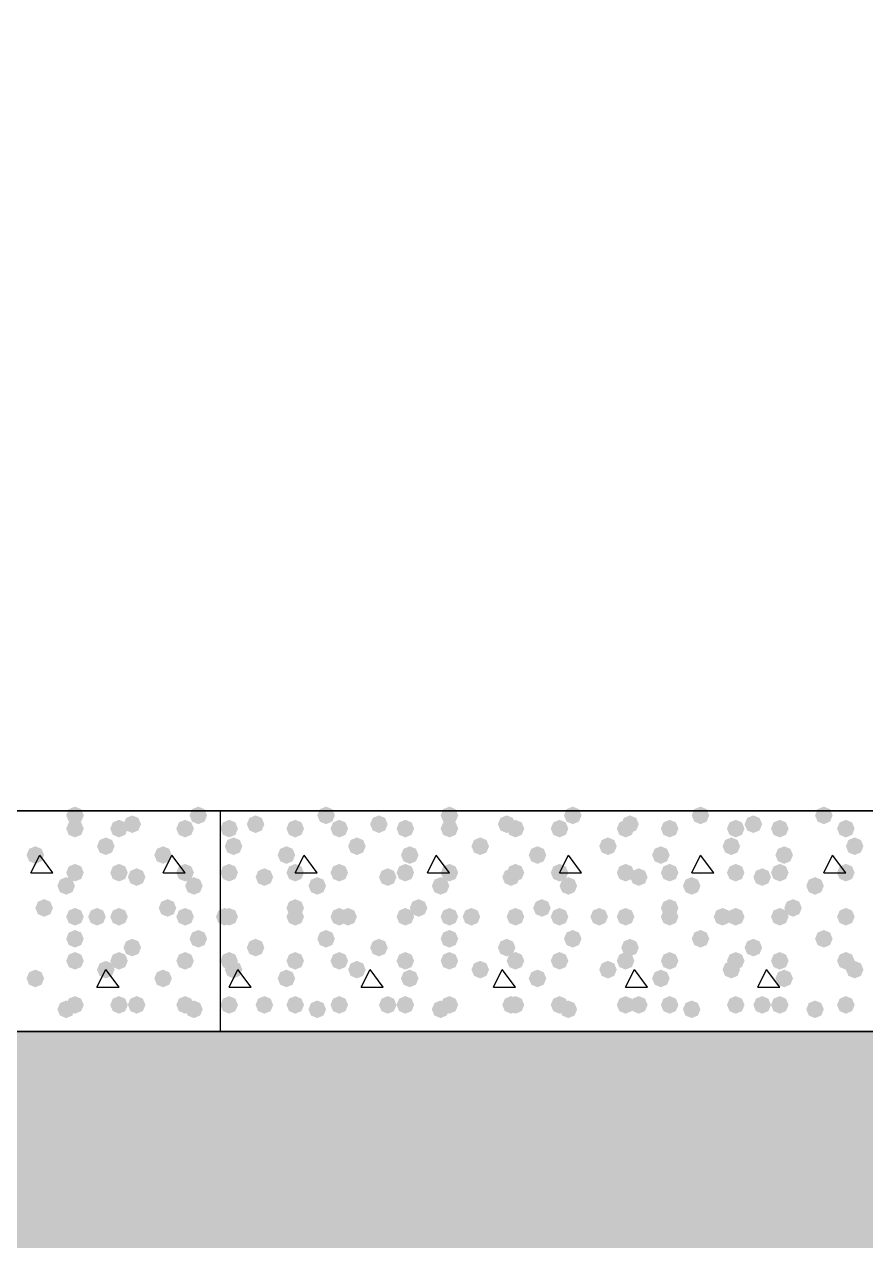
# Model space of a CAD drawing. Header units: millimetres. Extents: x 0 to 420, y 0 to 297.
# Drawn here: x 364.55 to 372.64, y 160.25 to 171.94 of the extents above; entities that cross this region are included whole.
import ezdxf

# ---------------------------------------------------------------- set-up
doc = ezdxf.new("R2010")
doc.units = ezdxf.units.MM
doc.layers.get('0').update_dxf_attribs({"linetype": 'CONTINUOUS'})

msp = doc.modelspace()

# ---------------------------------------------------------------- hatches: boundary and pattern name
at = {"true_color": 0x000007}
for points in [[(365.125, 164.338), (365.100129, 164.278204), (365.040333, 164.253333), (364.980537, 164.278204), (364.955667, 164.338), (364.980537, 164.397796), (365.040333, 164.422667), (365.100129, 164.397796)], [(366.310333, 164.338), (366.285462, 164.278204), (366.225667, 164.253333), (366.165871, 164.278204), (366.141, 164.338), (366.165871, 164.397796), (366.225667, 164.422667), (366.285462, 164.397796)], [(365.125, 164.211), (365.100129, 164.151204), (365.040333, 164.126333), (364.980537, 164.151204), (364.955667, 164.211), (364.980537, 164.270796), (365.040333, 164.295667), (365.100129, 164.270796)], [(365.548333, 164.211), (365.523462, 164.151204), (365.463667, 164.126333), (365.403871, 164.151204), (365.379, 164.211), (365.403871, 164.270796), (365.463667, 164.295667), (365.523462, 164.270796)], [(365.675333, 164.253333), (365.650463, 164.193537), (365.590667, 164.168667), (365.530871, 164.193537), (365.506, 164.253333), (365.530871, 164.313129), (365.590667, 164.338), (365.650462, 164.313129)], [(366.183333, 164.211), (366.158462, 164.151204), (366.098667, 164.126333), (366.038871, 164.151204), (366.014, 164.211), (366.038871, 164.270796), (366.098667, 164.295667), (366.158462, 164.270796)], [(365.421333, 164.041667), (365.396462, 163.981871), (365.336667, 163.957), (365.276871, 163.981871), (365.252, 164.041667), (365.276871, 164.101462), (365.336667, 164.126333), (365.396462, 164.101463)], [(364.744, 163.957), (364.719129, 163.897204), (364.659333, 163.872333), (364.599538, 163.897204), (364.574667, 163.957), (364.599537, 164.016796), (364.659333, 164.041667), (364.719129, 164.016796)], [(365.971667, 163.957), (365.946796, 163.897204), (365.887, 163.872333), (365.827204, 163.897204), (365.802333, 163.957), (365.827204, 164.016796), (365.887, 164.041667), (365.946796, 164.016796)], [(365.125, 163.787667), (365.100129, 163.727871), (365.040333, 163.703), (364.980537, 163.727871), (364.955667, 163.787667), (364.980537, 163.847462), (365.040333, 163.872333), (365.100129, 163.847463)], [(365.548333, 163.787667), (365.523462, 163.727871), (365.463667, 163.703), (365.403871, 163.727871), (365.379, 163.787667), (365.403871, 163.847462), (365.463667, 163.872333), (365.523462, 163.847463)], [(365.717667, 163.745333), (365.692796, 163.685537), (365.633, 163.660667), (365.573204, 163.685537), (365.548333, 163.745333), (365.573204, 163.805129), (365.633, 163.83), (365.692796, 163.805129)], [(366.183333, 163.787667), (366.158462, 163.727871), (366.098667, 163.703), (366.038871, 163.727871), (366.014, 163.787667), (366.038871, 163.847462), (366.098667, 163.872333), (366.158462, 163.847463)], [(365.040333, 163.660667), (365.015463, 163.600871), (364.955667, 163.576), (364.895871, 163.600871), (364.871, 163.660667), (364.895871, 163.720462), (364.955667, 163.745333), (365.015462, 163.720463)], [(366.268, 163.660667), (366.243129, 163.600871), (366.183333, 163.576), (366.123538, 163.600871), (366.098667, 163.660667), (366.123537, 163.720462), (366.183333, 163.745333), (366.243129, 163.720463)], [(364.828667, 163.449), (364.803796, 163.389204), (364.744, 163.364333), (364.684204, 163.389204), (364.659333, 163.449), (364.684204, 163.508796), (364.744, 163.533667), (364.803796, 163.508796)], [(366.014, 163.449), (365.989129, 163.389204), (365.929333, 163.364333), (365.869537, 163.389204), (365.844667, 163.449), (365.869537, 163.508796), (365.929333, 163.533667), (365.989129, 163.508796)], [(365.125, 163.364333), (365.100129, 163.304537), (365.040333, 163.279667), (364.980537, 163.304537), (364.955667, 163.364333), (364.980537, 163.424129), (365.040333, 163.449), (365.100129, 163.424129)], [(365.336667, 163.364333), (365.311796, 163.304537), (365.252, 163.279667), (365.192204, 163.304537), (365.167333, 163.364333), (365.192204, 163.424129), (365.252, 163.449), (365.311796, 163.424129)], [(365.548333, 163.364333), (365.523462, 163.304537), (365.463667, 163.279667), (365.403871, 163.304537), (365.379, 163.364333), (365.403871, 163.424129), (365.463667, 163.449), (365.523462, 163.424129)], [(366.183333, 163.364333), (366.158462, 163.304537), (366.098667, 163.279667), (366.038871, 163.304537), (366.014, 163.364333), (366.038871, 163.424129), (366.098667, 163.449), (366.158462, 163.424129)], [(365.125, 163.152667), (365.100129, 163.092871), (365.040333, 163.068), (364.980537, 163.092871), (364.955667, 163.152667), (364.980537, 163.212462), (365.040333, 163.237333), (365.100129, 163.212463)], [(366.310333, 163.152667), (366.285462, 163.092871), (366.225667, 163.068), (366.165871, 163.092871), (366.141, 163.152667), (366.165871, 163.212462), (366.225667, 163.237333), (366.285462, 163.212463)], [(365.675333, 163.068), (365.650463, 163.008204), (365.590667, 162.983333), (365.530871, 163.008204), (365.506, 163.068), (365.530871, 163.127796), (365.590667, 163.152667), (365.650462, 163.127796)], [(365.125, 162.941), (365.100129, 162.881204), (365.040333, 162.856333), (364.980537, 162.881204), (364.955667, 162.941), (364.980537, 163.000796), (365.040333, 163.025667), (365.100129, 163.000796)], [(365.548333, 162.941), (365.523462, 162.881204), (365.463667, 162.856333), (365.403871, 162.881204), (365.379, 162.941), (365.403871, 163.000796), (365.463667, 163.025667), (365.523462, 163.000796)], [(366.183333, 162.941), (366.158462, 162.881204), (366.098667, 162.856333), (366.038871, 162.881204), (366.014, 162.941), (366.038871, 163.000796), (366.098667, 163.025667), (366.158462, 163.000796)], [(365.421333, 162.856333), (365.396462, 162.796537), (365.336667, 162.771667), (365.276871, 162.796537), (365.252, 162.856333), (365.276871, 162.916129), (365.336667, 162.941), (365.396462, 162.916129)], [(364.744, 162.771667), (364.719129, 162.711871), (364.659333, 162.687), (364.599538, 162.711871), (364.574667, 162.771667), (364.599537, 162.831462), (364.659333, 162.856333), (364.719129, 162.831463)], [(365.971667, 162.771667), (365.946796, 162.711871), (365.887, 162.687), (365.827204, 162.711871), (365.802333, 162.771667), (365.827204, 162.831462), (365.887, 162.856333), (365.946796, 162.831463)], [(365.040333, 162.475333), (365.015463, 162.415537), (364.955667, 162.390667), (364.895871, 162.415537), (364.871, 162.475333), (364.895871, 162.535129), (364.955667, 162.56), (365.015462, 162.535129)], [(365.125, 162.517667), (365.100129, 162.457871), (365.040333, 162.433), (364.980537, 162.457871), (364.955667, 162.517667), (364.980537, 162.577462), (365.040333, 162.602333), (365.100129, 162.577463)], [(365.548333, 162.517667), (365.523462, 162.457871), (365.463667, 162.433), (365.403871, 162.457871), (365.379, 162.517667), (365.403871, 162.577462), (365.463667, 162.602333), (365.523462, 162.577463)], [(365.717667, 162.517667), (365.692796, 162.457871), (365.633, 162.433), (365.573204, 162.457871), (365.548333, 162.517667), (365.573204, 162.577462), (365.633, 162.602333), (365.692796, 162.577463)], [(366.183333, 162.517667), (366.158462, 162.457871), (366.098667, 162.433), (366.038871, 162.457871), (366.014, 162.517667), (366.038871, 162.577462), (366.098667, 162.602333), (366.158462, 162.577463)], [(366.268, 162.475333), (366.243129, 162.415537), (366.183333, 162.390667), (366.123538, 162.415537), (366.098667, 162.475333), (366.123537, 162.535129), (366.183333, 162.56), (366.243129, 162.535129)]]:
    msp.add_hatch(color=0, dxfattribs=at).paths.add_polyline_path(points, flags=0)
at = {"true_color": 0x000008}
for points in [[(367.538, 164.338), (367.513129, 164.278204), (367.453333, 164.253333), (367.393537, 164.278204), (367.368667, 164.338), (367.393537, 164.397796), (367.453333, 164.422667), (367.513129, 164.397796)], [(368.723333, 164.338), (368.698463, 164.278204), (368.638667, 164.253333), (368.578871, 164.278204), (368.554, 164.338), (368.578871, 164.397796), (368.638667, 164.422667), (368.698462, 164.397796)], [(369.908667, 164.338), (369.883796, 164.278204), (369.824, 164.253333), (369.764204, 164.278204), (369.739333, 164.338), (369.764204, 164.397796), (369.824, 164.422667), (369.883796, 164.397796)], [(371.136333, 164.338), (371.111462, 164.278204), (371.051667, 164.253333), (370.991871, 164.278204), (370.967, 164.338), (370.991871, 164.397796), (371.051667, 164.422667), (371.111462, 164.397796)], [(372.321667, 164.338), (372.296796, 164.278204), (372.237, 164.253333), (372.177204, 164.278204), (372.152333, 164.338), (372.177204, 164.397796), (372.237, 164.422667), (372.296796, 164.397796)], [(366.606667, 164.211), (366.581796, 164.151204), (366.522, 164.126333), (366.462204, 164.151204), (366.437333, 164.211), (366.462204, 164.270796), (366.522, 164.295667), (366.581796, 164.270796)], [(366.860667, 164.253333), (366.835796, 164.193537), (366.776, 164.168667), (366.716204, 164.193537), (366.691333, 164.253333), (366.716204, 164.313129), (366.776, 164.338), (366.835796, 164.313129)], [(367.241667, 164.211), (367.216796, 164.151204), (367.157, 164.126333), (367.097204, 164.151204), (367.072333, 164.211), (367.097204, 164.270796), (367.157, 164.295667), (367.216796, 164.270796)], [(367.665, 164.211), (367.640129, 164.151204), (367.580333, 164.126333), (367.520538, 164.151204), (367.495667, 164.211), (367.520537, 164.270796), (367.580333, 164.295667), (367.640129, 164.270796)], [(368.046, 164.253333), (368.021129, 164.193537), (367.961333, 164.168667), (367.901538, 164.193537), (367.876667, 164.253333), (367.901537, 164.313129), (367.961333, 164.338), (368.021129, 164.313129)], [(368.3, 164.211), (368.275129, 164.151204), (368.215333, 164.126333), (368.155538, 164.151204), (368.130667, 164.211), (368.155537, 164.270796), (368.215333, 164.295667), (368.275129, 164.270796)], [(368.723333, 164.211), (368.698463, 164.151204), (368.638667, 164.126333), (368.578871, 164.151204), (368.554, 164.211), (368.578871, 164.270796), (368.638667, 164.295667), (368.698462, 164.270796)], [(369.273667, 164.253333), (369.248796, 164.193537), (369.189, 164.168667), (369.129204, 164.193537), (369.104333, 164.253333), (369.129204, 164.313129), (369.189, 164.338), (369.248796, 164.313129)], [(369.358333, 164.211), (369.333463, 164.151204), (369.273667, 164.126333), (369.213871, 164.151204), (369.189, 164.211), (369.213871, 164.270796), (369.273667, 164.295667), (369.333462, 164.270796)], [(369.781667, 164.211), (369.756796, 164.151204), (369.697, 164.126333), (369.637204, 164.151204), (369.612333, 164.211), (369.637204, 164.270796), (369.697, 164.295667), (369.756796, 164.270796)], [(370.416667, 164.211), (370.391796, 164.151204), (370.332, 164.126333), (370.272204, 164.151204), (370.247333, 164.211), (370.272204, 164.270796), (370.332, 164.295667), (370.391796, 164.270796)], [(370.459, 164.253333), (370.434129, 164.193537), (370.374333, 164.168667), (370.314537, 164.193537), (370.289667, 164.253333), (370.314537, 164.313129), (370.374333, 164.338), (370.434129, 164.313129)], [(370.84, 164.211), (370.815129, 164.151204), (370.755333, 164.126333), (370.695538, 164.151204), (370.670667, 164.211), (370.695537, 164.270796), (370.755333, 164.295667), (370.815129, 164.270796)], [(371.475, 164.211), (371.450129, 164.151204), (371.390333, 164.126333), (371.330537, 164.151204), (371.305667, 164.211), (371.330537, 164.270796), (371.390333, 164.295667), (371.450129, 164.270796)], [(371.644333, 164.253333), (371.619462, 164.193537), (371.559667, 164.168667), (371.499871, 164.193537), (371.475, 164.253333), (371.499871, 164.313129), (371.559667, 164.338), (371.619462, 164.313129)], [(371.898333, 164.211), (371.873462, 164.151204), (371.813667, 164.126333), (371.753871, 164.151204), (371.729, 164.211), (371.753871, 164.270796), (371.813667, 164.295667), (371.873462, 164.270796)], [(372.533333, 164.211), (372.508462, 164.151204), (372.448667, 164.126333), (372.388871, 164.151204), (372.364, 164.211), (372.388871, 164.270796), (372.448667, 164.295667), (372.508462, 164.270796)], [(366.649, 164.041667), (366.624129, 163.981871), (366.564333, 163.957), (366.504537, 163.981871), (366.479667, 164.041667), (366.504537, 164.101462), (366.564333, 164.126333), (366.624129, 164.101463)], [(367.834333, 164.041667), (367.809463, 163.981871), (367.749667, 163.957), (367.689871, 163.981871), (367.665, 164.041667), (367.689871, 164.101462), (367.749667, 164.126333), (367.809462, 164.101463)], [(369.019667, 164.041667), (368.994796, 163.981871), (368.935, 163.957), (368.875204, 163.981871), (368.850333, 164.041667), (368.875204, 164.101462), (368.935, 164.126333), (368.994796, 164.101463)], [(370.247333, 164.041667), (370.222462, 163.981871), (370.162667, 163.957), (370.102871, 163.981871), (370.078, 164.041667), (370.102871, 164.101462), (370.162667, 164.126333), (370.222462, 164.101463)], [(371.432667, 164.041667), (371.407796, 163.981871), (371.348, 163.957), (371.288204, 163.981871), (371.263333, 164.041667), (371.288204, 164.101462), (371.348, 164.126333), (371.407796, 164.101463)], [(372.618, 164.041667), (372.593129, 163.981871), (372.533333, 163.957), (372.473538, 163.981871), (372.448667, 164.041667), (372.473537, 164.101462), (372.533333, 164.126333), (372.593129, 164.101463)], [(367.157, 163.957), (367.132129, 163.897204), (367.072333, 163.872333), (367.012538, 163.897204), (366.987667, 163.957), (367.012537, 164.016796), (367.072333, 164.041667), (367.132129, 164.016796)], [(368.342333, 163.957), (368.317462, 163.897204), (368.257667, 163.872333), (368.197871, 163.897204), (368.173, 163.957), (368.197871, 164.016796), (368.257667, 164.041667), (368.317462, 164.016796)], [(369.57, 163.957), (369.545129, 163.897204), (369.485333, 163.872333), (369.425538, 163.897204), (369.400667, 163.957), (369.425537, 164.016796), (369.485333, 164.041667), (369.545129, 164.016796)], [(370.755333, 163.957), (370.730462, 163.897204), (370.670667, 163.872333), (370.610871, 163.897204), (370.586, 163.957), (370.610871, 164.016796), (370.670667, 164.041667), (370.730462, 164.016796)], [(371.940667, 163.957), (371.915796, 163.897204), (371.856, 163.872333), (371.796204, 163.897204), (371.771333, 163.957), (371.796204, 164.016796), (371.856, 164.041667), (371.915796, 164.016796)], [(366.606667, 163.787667), (366.581796, 163.727871), (366.522, 163.703), (366.462204, 163.727871), (366.437333, 163.787667), (366.462204, 163.847462), (366.522, 163.872333), (366.581796, 163.847463)], [(366.945333, 163.745333), (366.920462, 163.685537), (366.860667, 163.660667), (366.800871, 163.685537), (366.776, 163.745333), (366.800871, 163.805129), (366.860667, 163.83), (366.920462, 163.805129)], [(367.241667, 163.787667), (367.216796, 163.727871), (367.157, 163.703), (367.097204, 163.727871), (367.072333, 163.787667), (367.097204, 163.847462), (367.157, 163.872333), (367.216796, 163.847463)], [(367.665, 163.787667), (367.640129, 163.727871), (367.580333, 163.703), (367.520538, 163.727871), (367.495667, 163.787667), (367.520537, 163.847462), (367.580333, 163.872333), (367.640129, 163.847463)], [(368.130667, 163.745333), (368.105796, 163.685537), (368.046, 163.660667), (367.986204, 163.685537), (367.961333, 163.745333), (367.986204, 163.805129), (368.046, 163.83), (368.105796, 163.805129)], [(368.3, 163.787667), (368.275129, 163.727871), (368.215333, 163.703), (368.155538, 163.727871), (368.130667, 163.787667), (368.155537, 163.847462), (368.215333, 163.872333), (368.275129, 163.847463)], [(368.723333, 163.787667), (368.698463, 163.727871), (368.638667, 163.703), (368.578871, 163.727871), (368.554, 163.787667), (368.578871, 163.847462), (368.638667, 163.872333), (368.698462, 163.847463)], [(369.316, 163.745333), (369.291129, 163.685537), (369.231333, 163.660667), (369.171538, 163.685537), (369.146667, 163.745333), (369.171537, 163.805129), (369.231333, 163.83), (369.291129, 163.805129)], [(369.358333, 163.787667), (369.333463, 163.727871), (369.273667, 163.703), (369.213871, 163.727871), (369.189, 163.787667), (369.213871, 163.847462), (369.273667, 163.872333), (369.333462, 163.847463)], [(369.781667, 163.787667), (369.756796, 163.727871), (369.697, 163.703), (369.637204, 163.727871), (369.612333, 163.787667), (369.637204, 163.847462), (369.697, 163.872333), (369.756796, 163.847463)], [(370.416667, 163.787667), (370.391796, 163.727871), (370.332, 163.703), (370.272204, 163.727871), (370.247333, 163.787667), (370.272204, 163.847462), (370.332, 163.872333), (370.391796, 163.847463)], [(370.543667, 163.745333), (370.518796, 163.685537), (370.459, 163.660667), (370.399204, 163.685537), (370.374333, 163.745333), (370.399204, 163.805129), (370.459, 163.83), (370.518796, 163.805129)], [(370.84, 163.787667), (370.815129, 163.727871), (370.755333, 163.703), (370.695538, 163.727871), (370.670667, 163.787667), (370.695537, 163.847462), (370.755333, 163.872333), (370.815129, 163.847463)], [(371.475, 163.787667), (371.450129, 163.727871), (371.390333, 163.703), (371.330537, 163.727871), (371.305667, 163.787667), (371.330537, 163.847462), (371.390333, 163.872333), (371.450129, 163.847463)], [(371.729, 163.745333), (371.704129, 163.685537), (371.644333, 163.660667), (371.584538, 163.685537), (371.559667, 163.745333), (371.584537, 163.805129), (371.644333, 163.83), (371.704129, 163.805129)], [(371.898333, 163.787667), (371.873462, 163.727871), (371.813667, 163.703), (371.753871, 163.727871), (371.729, 163.787667), (371.753871, 163.847462), (371.813667, 163.872333), (371.873462, 163.847463)], [(372.533333, 163.787667), (372.508462, 163.727871), (372.448667, 163.703), (372.388871, 163.727871), (372.364, 163.787667), (372.388871, 163.847462), (372.448667, 163.872333), (372.508462, 163.847463)], [(367.453333, 163.660667), (367.428463, 163.600871), (367.368667, 163.576), (367.308871, 163.600871), (367.284, 163.660667), (367.308871, 163.720462), (367.368667, 163.745333), (367.428462, 163.720463)], [(368.638667, 163.660667), (368.613796, 163.600871), (368.554, 163.576), (368.494204, 163.600871), (368.469333, 163.660667), (368.494204, 163.720462), (368.554, 163.745333), (368.613796, 163.720463)], [(369.866333, 163.660667), (369.841462, 163.600871), (369.781667, 163.576), (369.721871, 163.600871), (369.697, 163.660667), (369.721871, 163.720462), (369.781667, 163.745333), (369.841462, 163.720463)], [(371.051667, 163.660667), (371.026796, 163.600871), (370.967, 163.576), (370.907204, 163.600871), (370.882333, 163.660667), (370.907204, 163.720462), (370.967, 163.745333), (371.026796, 163.720463)], [(372.237, 163.660667), (372.212129, 163.600871), (372.152333, 163.576), (372.092538, 163.600871), (372.067667, 163.660667), (372.092537, 163.720462), (372.152333, 163.745333), (372.212129, 163.720463)], [(367.241667, 163.449), (367.216796, 163.389204), (367.157, 163.364333), (367.097204, 163.389204), (367.072333, 163.449), (367.097204, 163.508796), (367.157, 163.533667), (367.216796, 163.508796)], [(368.427, 163.449), (368.402129, 163.389204), (368.342333, 163.364333), (368.282537, 163.389204), (368.257667, 163.449), (368.282537, 163.508796), (368.342333, 163.533667), (368.402129, 163.508796)], [(369.612333, 163.449), (369.587462, 163.389204), (369.527667, 163.364333), (369.467871, 163.389204), (369.443, 163.449), (369.467871, 163.508796), (369.527667, 163.533667), (369.587462, 163.508796)], [(370.84, 163.449), (370.815129, 163.389204), (370.755333, 163.364333), (370.695538, 163.389204), (370.670667, 163.449), (370.695537, 163.508796), (370.755333, 163.533667), (370.815129, 163.508796)], [(372.025333, 163.449), (372.000463, 163.389204), (371.940667, 163.364333), (371.880871, 163.389204), (371.856, 163.449), (371.880871, 163.508796), (371.940667, 163.533667), (372.000462, 163.508796)], [(366.564333, 163.364333), (366.539462, 163.304537), (366.479667, 163.279667), (366.419871, 163.304537), (366.395, 163.364333), (366.419871, 163.424129), (366.479667, 163.449), (366.539462, 163.424129)], [(366.606667, 163.364333), (366.581796, 163.304537), (366.522, 163.279667), (366.462204, 163.304537), (366.437333, 163.364333), (366.462204, 163.424129), (366.522, 163.449), (366.581796, 163.424129)], [(367.241667, 163.364333), (367.216796, 163.304537), (367.157, 163.279667), (367.097204, 163.304537), (367.072333, 163.364333), (367.097204, 163.424129), (367.157, 163.449), (367.216796, 163.424129)], [(367.665, 163.364333), (367.640129, 163.304537), (367.580333, 163.279667), (367.520538, 163.304537), (367.495667, 163.364333), (367.520537, 163.424129), (367.580333, 163.449), (367.640129, 163.424129)], [(367.749667, 163.364333), (367.724796, 163.304537), (367.665, 163.279667), (367.605204, 163.304537), (367.580333, 163.364333), (367.605204, 163.424129), (367.665, 163.449), (367.724796, 163.424129)], [(368.3, 163.364333), (368.275129, 163.304537), (368.215333, 163.279667), (368.155538, 163.304537), (368.130667, 163.364333), (368.155537, 163.424129), (368.215333, 163.449), (368.275129, 163.424129)], [(368.723333, 163.364333), (368.698463, 163.304537), (368.638667, 163.279667), (368.578871, 163.304537), (368.554, 163.364333), (368.578871, 163.424129), (368.638667, 163.449), (368.698462, 163.424129)], [(368.935, 163.364333), (368.910129, 163.304537), (368.850333, 163.279667), (368.790538, 163.304537), (368.765667, 163.364333), (368.790537, 163.424129), (368.850333, 163.449), (368.910129, 163.424129)], [(369.358333, 163.364333), (369.333463, 163.304537), (369.273667, 163.279667), (369.213871, 163.304537), (369.189, 163.364333), (369.213871, 163.424129), (369.273667, 163.449), (369.333462, 163.424129)], [(369.781667, 163.364333), (369.756796, 163.304537), (369.697, 163.279667), (369.637204, 163.304537), (369.612333, 163.364333), (369.637204, 163.424129), (369.697, 163.449), (369.756796, 163.424129)], [(370.162667, 163.364333), (370.137796, 163.304537), (370.078, 163.279667), (370.018204, 163.304537), (369.993333, 163.364333), (370.018204, 163.424129), (370.078, 163.449), (370.137796, 163.424129)], [(370.416667, 163.364333), (370.391796, 163.304537), (370.332, 163.279667), (370.272204, 163.304537), (370.247333, 163.364333), (370.272204, 163.424129), (370.332, 163.449), (370.391796, 163.424129)], [(370.84, 163.364333), (370.815129, 163.304537), (370.755333, 163.279667), (370.695538, 163.304537), (370.670667, 163.364333), (370.695537, 163.424129), (370.755333, 163.449), (370.815129, 163.424129)], [(371.348, 163.364333), (371.323129, 163.304537), (371.263333, 163.279667), (371.203538, 163.304537), (371.178667, 163.364333), (371.203537, 163.424129), (371.263333, 163.449), (371.323129, 163.424129)], [(371.475, 163.364333), (371.450129, 163.304537), (371.390333, 163.279667), (371.330537, 163.304537), (371.305667, 163.364333), (371.330537, 163.424129), (371.390333, 163.449), (371.450129, 163.424129)], [(371.898333, 163.364333), (371.873462, 163.304537), (371.813667, 163.279667), (371.753871, 163.304537), (371.729, 163.364333), (371.753871, 163.424129), (371.813667, 163.449), (371.873462, 163.424129)], [(372.533333, 163.364333), (372.508462, 163.304537), (372.448667, 163.279667), (372.388871, 163.304537), (372.364, 163.364333), (372.388871, 163.424129), (372.448667, 163.449), (372.508462, 163.424129)], [(372.533333, 163.364333), (372.508462, 163.304537), (372.448667, 163.279667), (372.388871, 163.304537), (372.364, 163.364333), (372.388871, 163.424129), (372.448667, 163.449), (372.508462, 163.424129)], [(367.538, 163.152667), (367.513129, 163.092871), (367.453333, 163.068), (367.393537, 163.092871), (367.368667, 163.152667), (367.393537, 163.212462), (367.453333, 163.237333), (367.513129, 163.212463)], [(368.723333, 163.152667), (368.698463, 163.092871), (368.638667, 163.068), (368.578871, 163.092871), (368.554, 163.152667), (368.578871, 163.212462), (368.638667, 163.237333), (368.698462, 163.212463)], [(369.908667, 163.152667), (369.883796, 163.092871), (369.824, 163.068), (369.764204, 163.092871), (369.739333, 163.152667), (369.764204, 163.212462), (369.824, 163.237333), (369.883796, 163.212463)], [(371.136333, 163.152667), (371.111462, 163.092871), (371.051667, 163.068), (370.991871, 163.092871), (370.967, 163.152667), (370.991871, 163.212462), (371.051667, 163.237333), (371.111462, 163.212463)], [(372.321667, 163.152667), (372.296796, 163.092871), (372.237, 163.068), (372.177204, 163.092871), (372.152333, 163.152667), (372.177204, 163.212462), (372.237, 163.237333), (372.296796, 163.212463)], [(366.860667, 163.068), (366.835796, 163.008204), (366.776, 162.983333), (366.716204, 163.008204), (366.691333, 163.068), (366.716204, 163.127796), (366.776, 163.152667), (366.835796, 163.127796)], [(368.046, 163.068), (368.021129, 163.008204), (367.961333, 162.983333), (367.901538, 163.008204), (367.876667, 163.068), (367.901537, 163.127796), (367.961333, 163.152667), (368.021129, 163.127796)], [(369.273667, 163.068), (369.248796, 163.008204), (369.189, 162.983333), (369.129204, 163.008204), (369.104333, 163.068), (369.129204, 163.127796), (369.189, 163.152667), (369.248796, 163.127796)], [(370.459, 163.068), (370.434129, 163.008204), (370.374333, 162.983333), (370.314537, 163.008204), (370.289667, 163.068), (370.314537, 163.127796), (370.374333, 163.152667), (370.434129, 163.127796)], [(371.644333, 163.068), (371.619462, 163.008204), (371.559667, 162.983333), (371.499871, 163.008204), (371.475, 163.068), (371.499871, 163.127796), (371.559667, 163.152667), (371.619462, 163.127796)], [(366.606667, 162.941), (366.581796, 162.881204), (366.522, 162.856333), (366.462204, 162.881204), (366.437333, 162.941), (366.462204, 163.000796), (366.522, 163.025667), (366.581796, 163.000796)], [(367.241667, 162.941), (367.216796, 162.881204), (367.157, 162.856333), (367.097204, 162.881204), (367.072333, 162.941), (367.097204, 163.000796), (367.157, 163.025667), (367.216796, 163.000796)], [(367.665, 162.941), (367.640129, 162.881204), (367.580333, 162.856333), (367.520538, 162.881204), (367.495667, 162.941), (367.520537, 163.000796), (367.580333, 163.025667), (367.640129, 163.000796)], [(368.3, 162.941), (368.275129, 162.881204), (368.215333, 162.856333), (368.155538, 162.881204), (368.130667, 162.941), (368.155537, 163.000796), (368.215333, 163.025667), (368.275129, 163.000796)], [(368.723333, 162.941), (368.698463, 162.881204), (368.638667, 162.856333), (368.578871, 162.881204), (368.554, 162.941), (368.578871, 163.000796), (368.638667, 163.025667), (368.698462, 163.000796)], [(369.358333, 162.941), (369.333463, 162.881204), (369.273667, 162.856333), (369.213871, 162.881204), (369.189, 162.941), (369.213871, 163.000796), (369.273667, 163.025667), (369.333462, 163.000796)], [(369.781667, 162.941), (369.756796, 162.881204), (369.697, 162.856333), (369.637204, 162.881204), (369.612333, 162.941), (369.637204, 163.000796), (369.697, 163.025667), (369.756796, 163.000796)], [(370.416667, 162.941), (370.391796, 162.881204), (370.332, 162.856333), (370.272204, 162.881204), (370.247333, 162.941), (370.272204, 163.000796), (370.332, 163.025667), (370.391796, 163.000796)], [(370.84, 162.941), (370.815129, 162.881204), (370.755333, 162.856333), (370.695538, 162.881204), (370.670667, 162.941), (370.695537, 163.000796), (370.755333, 163.025667), (370.815129, 163.000796)], [(371.475, 162.941), (371.450129, 162.881204), (371.390333, 162.856333), (371.330537, 162.881204), (371.305667, 162.941), (371.330537, 163.000796), (371.390333, 163.025667), (371.450129, 163.000796)], [(371.898333, 162.941), (371.873462, 162.881204), (371.813667, 162.856333), (371.753871, 162.881204), (371.729, 162.941), (371.753871, 163.000796), (371.813667, 163.025667), (371.873462, 163.000796)], [(372.533333, 162.941), (372.508462, 162.881204), (372.448667, 162.856333), (372.388871, 162.881204), (372.364, 162.941), (372.388871, 163.000796), (372.448667, 163.025667), (372.508462, 163.000796)], [(366.649, 162.856333), (366.624129, 162.796537), (366.564333, 162.771667), (366.504537, 162.796537), (366.479667, 162.856333), (366.504537, 162.916129), (366.564333, 162.941), (366.624129, 162.916129)], [(367.834333, 162.856333), (367.809463, 162.796537), (367.749667, 162.771667), (367.689871, 162.796537), (367.665, 162.856333), (367.689871, 162.916129), (367.749667, 162.941), (367.809462, 162.916129)], [(369.019667, 162.856333), (368.994796, 162.796537), (368.935, 162.771667), (368.875204, 162.796537), (368.850333, 162.856333), (368.875204, 162.916129), (368.935, 162.941), (368.994796, 162.916129)], [(370.247333, 162.856333), (370.222462, 162.796537), (370.162667, 162.771667), (370.102871, 162.796537), (370.078, 162.856333), (370.102871, 162.916129), (370.162667, 162.941), (370.222462, 162.916129)], [(371.432667, 162.856333), (371.407796, 162.796537), (371.348, 162.771667), (371.288204, 162.796537), (371.263333, 162.856333), (371.288204, 162.916129), (371.348, 162.941), (371.407796, 162.916129)], [(372.618, 162.856333), (372.593129, 162.796537), (372.533333, 162.771667), (372.473538, 162.796537), (372.448667, 162.856333), (372.473537, 162.916129), (372.533333, 162.941), (372.593129, 162.916129)], [(367.157, 162.771667), (367.132129, 162.711871), (367.072333, 162.687), (367.012538, 162.711871), (366.987667, 162.771667), (367.012537, 162.831462), (367.072333, 162.856333), (367.132129, 162.831463)], [(368.342333, 162.771667), (368.317462, 162.711871), (368.257667, 162.687), (368.197871, 162.711871), (368.173, 162.771667), (368.197871, 162.831462), (368.257667, 162.856333), (368.317462, 162.831463)], [(369.57, 162.771667), (369.545129, 162.711871), (369.485333, 162.687), (369.425538, 162.711871), (369.400667, 162.771667), (369.425537, 162.831462), (369.485333, 162.856333), (369.545129, 162.831463)], [(370.755333, 162.771667), (370.730462, 162.711871), (370.670667, 162.687), (370.610871, 162.711871), (370.586, 162.771667), (370.610871, 162.831462), (370.670667, 162.856333), (370.730462, 162.831463)], [(371.940667, 162.771667), (371.915796, 162.711871), (371.856, 162.687), (371.796204, 162.711871), (371.771333, 162.771667), (371.796204, 162.831462), (371.856, 162.856333), (371.915796, 162.831463)], [(366.606667, 162.517667), (366.581796, 162.457871), (366.522, 162.433), (366.462204, 162.457871), (366.437333, 162.517667), (366.462204, 162.577462), (366.522, 162.602333), (366.581796, 162.577463)], [(366.945333, 162.517667), (366.920462, 162.457871), (366.860667, 162.433), (366.800871, 162.457871), (366.776, 162.517667), (366.800871, 162.577462), (366.860667, 162.602333), (366.920462, 162.577463)], [(367.241667, 162.517667), (367.216796, 162.457871), (367.157, 162.433), (367.097204, 162.457871), (367.072333, 162.517667), (367.097204, 162.577462), (367.157, 162.602333), (367.216796, 162.577463)], [(367.453333, 162.475333), (367.428463, 162.415537), (367.368667, 162.390667), (367.308871, 162.415537), (367.284, 162.475333), (367.308871, 162.535129), (367.368667, 162.56), (367.428462, 162.535129)], [(367.665, 162.517667), (367.640129, 162.457871), (367.580333, 162.433), (367.520538, 162.457871), (367.495667, 162.517667), (367.520537, 162.577462), (367.580333, 162.602333), (367.640129, 162.577463)], [(368.130667, 162.517667), (368.105796, 162.457871), (368.046, 162.433), (367.986204, 162.457871), (367.961333, 162.517667), (367.986204, 162.577462), (368.046, 162.602333), (368.105796, 162.577463)], [(368.3, 162.517667), (368.275129, 162.457871), (368.215333, 162.433), (368.155538, 162.457871), (368.130667, 162.517667), (368.155537, 162.577462), (368.215333, 162.602333), (368.275129, 162.577463)], [(368.638667, 162.475333), (368.613796, 162.415537), (368.554, 162.390667), (368.494204, 162.415537), (368.469333, 162.475333), (368.494204, 162.535129), (368.554, 162.56), (368.613796, 162.535129)], [(368.723333, 162.517667), (368.698463, 162.457871), (368.638667, 162.433), (368.578871, 162.457871), (368.554, 162.517667), (368.578871, 162.577462), (368.638667, 162.602333), (368.698462, 162.577463)], [(369.316, 162.517667), (369.291129, 162.457871), (369.231333, 162.433), (369.171538, 162.457871), (369.146667, 162.517667), (369.171537, 162.577462), (369.231333, 162.602333), (369.291129, 162.577463)], [(369.358333, 162.517667), (369.333463, 162.457871), (369.273667, 162.433), (369.213871, 162.457871), (369.189, 162.517667), (369.213871, 162.577462), (369.273667, 162.602333), (369.333462, 162.577463)], [(369.781667, 162.517667), (369.756796, 162.457871), (369.697, 162.433), (369.637204, 162.457871), (369.612333, 162.517667), (369.637204, 162.577462), (369.697, 162.602333), (369.756796, 162.577463)], [(369.866333, 162.475333), (369.841462, 162.415537), (369.781667, 162.390667), (369.721871, 162.415537), (369.697, 162.475333), (369.721871, 162.535129), (369.781667, 162.56), (369.841462, 162.535129)], [(370.416667, 162.517667), (370.391796, 162.457871), (370.332, 162.433), (370.272204, 162.457871), (370.247333, 162.517667), (370.272204, 162.577462), (370.332, 162.602333), (370.391796, 162.577463)], [(370.543667, 162.517667), (370.518796, 162.457871), (370.459, 162.433), (370.399204, 162.457871), (370.374333, 162.517667), (370.399204, 162.577462), (370.459, 162.602333), (370.518796, 162.577463)], [(370.84, 162.517667), (370.815129, 162.457871), (370.755333, 162.433), (370.695538, 162.457871), (370.670667, 162.517667), (370.695537, 162.577462), (370.755333, 162.602333), (370.815129, 162.577463)], [(371.051667, 162.475333), (371.026796, 162.415537), (370.967, 162.390667), (370.907204, 162.415537), (370.882333, 162.475333), (370.907204, 162.535129), (370.967, 162.56), (371.026796, 162.535129)], [(371.475, 162.517667), (371.450129, 162.457871), (371.390333, 162.433), (371.330537, 162.457871), (371.305667, 162.517667), (371.330537, 162.577462), (371.390333, 162.602333), (371.450129, 162.577463)], [(371.729, 162.517667), (371.704129, 162.457871), (371.644333, 162.433), (371.584538, 162.457871), (371.559667, 162.517667), (371.584537, 162.577462), (371.644333, 162.602333), (371.704129, 162.577463)], [(371.898333, 162.517667), (371.873462, 162.457871), (371.813667, 162.433), (371.753871, 162.457871), (371.729, 162.517667), (371.753871, 162.577462), (371.813667, 162.602333), (371.873462, 162.577463)], [(372.237, 162.475333), (372.212129, 162.415537), (372.152333, 162.390667), (372.092538, 162.415537), (372.067667, 162.475333), (372.092537, 162.535129), (372.152333, 162.56), (372.212129, 162.535129)], [(372.533333, 162.517667), (372.508462, 162.457871), (372.448667, 162.433), (372.388871, 162.457871), (372.364, 162.517667), (372.388871, 162.577462), (372.448667, 162.602333), (372.508462, 162.577463)]]:
    msp.add_hatch(color=0, dxfattribs=at).paths.add_polyline_path(points, flags=0)
h = msp.add_hatch(color=0, dxfattribs=at)
h.paths.add_polyline_path([(379.518333, 162.263667), (33.401, 162.263667), (379.518333, 150.241)], flags=0)
h.paths.add_polyline_path([(33.401, 162.263667), (379.518333, 150.241), (33.401, 150.241)], flags=0)

# ---------------------------------------------------------------- linework, layer by layer
at = {"color": 0, "true_color": 0x000007}
for points in [[(32.342667, 185.547), (32.342667, 162.263667), (380.576667, 162.263667), (380.576667, 185.547), (218.101333, 185.547), (218.101333, 206.756), (194.775667, 206.756), (194.775667, 185.547)], [(32.342667, 185.547), (32.342667, 162.263667), (380.576667, 162.263667), (380.576667, 185.547), (218.101333, 185.547), (218.101333, 206.756), (194.775667, 206.756), (194.775667, 185.547)], [(364.320667, 164.380333), (364.320667, 162.263667), (366.437333, 162.263667), (366.437333, 164.380333)]]:
    msp.add_lwpolyline(points, close=True, dxfattribs=at)
at = {"color": 0, "true_color": 0x0000fd}
msp.add_lwpolyline([(34.459333, 164.380333), (378.46, 164.380333), (378.46, 183.430333), (215.984667, 183.430333), (215.984667, 204.639333), (196.934667, 204.639333), (196.934667, 183.430333), (34.459333, 183.430333)], close=True, dxfattribs=at)
at = {"color": 0, "true_color": 0x000007}
for points in [[(378.46, 164.380333), (366.437333, 164.380333)], [(364.617, 163.787667), (364.701667, 163.957)], [(364.828667, 163.787667), (364.701667, 163.957)], [(365.887, 163.787667), (365.971667, 163.957)], [(366.098667, 163.787667), (365.971667, 163.957)], [(364.617, 163.787667), (364.828667, 163.787667)], [(365.887, 163.787667), (366.098667, 163.787667)], [(365.252, 162.687), (365.336667, 162.856333)], [(365.463667, 162.687), (365.336667, 162.856333)], [(365.252, 162.687), (365.463667, 162.687)], [(366.437333, 162.263667), (378.46, 162.263667)]]:
    msp.add_lwpolyline(points, dxfattribs=at)
at = {"color": 0, "true_color": 0x000008}
for points in [[(367.157, 163.787667), (367.241667, 163.957)], [(367.368667, 163.787667), (367.241667, 163.957)], [(368.427, 163.787667), (368.511667, 163.957)], [(368.638667, 163.787667), (368.511667, 163.957)], [(369.697, 163.787667), (369.781667, 163.957)], [(369.908667, 163.787667), (369.781667, 163.957)], [(370.967, 163.787667), (371.051667, 163.957)], [(371.178667, 163.787667), (371.051667, 163.957)], [(372.237, 163.787667), (372.321667, 163.957)], [(372.448667, 163.787667), (372.321667, 163.957)], [(367.157, 163.787667), (367.368667, 163.787667)], [(368.427, 163.787667), (368.638667, 163.787667)], [(369.697, 163.787667), (369.908667, 163.787667)], [(370.967, 163.787667), (371.178667, 163.787667)], [(372.237, 163.787667), (372.448667, 163.787667)], [(366.522, 162.687), (366.606667, 162.856333)], [(366.733667, 162.687), (366.606667, 162.856333)], [(367.792, 162.687), (367.876667, 162.856333)], [(368.003667, 162.687), (367.876667, 162.856333)], [(369.062, 162.687), (369.146667, 162.856333)], [(369.273667, 162.687), (369.146667, 162.856333)], [(370.332, 162.687), (370.416667, 162.856333)], [(370.543667, 162.687), (370.416667, 162.856333)], [(371.602, 162.687), (371.686667, 162.856333)], [(371.813667, 162.687), (371.686667, 162.856333)], [(366.522, 162.687), (366.733667, 162.687)], [(367.792, 162.687), (368.003667, 162.687)], [(369.062, 162.687), (369.273667, 162.687)], [(370.332, 162.687), (370.543667, 162.687)], [(371.602, 162.687), (371.813667, 162.687)]]:
    msp.add_lwpolyline(points, dxfattribs=at)
msp.add_lwpolyline([(379.518333, 162.263667), (33.401, 162.263667), (379.518333, 150.241)], close=True, dxfattribs=at)

doc.saveas('drawing.dxf')
